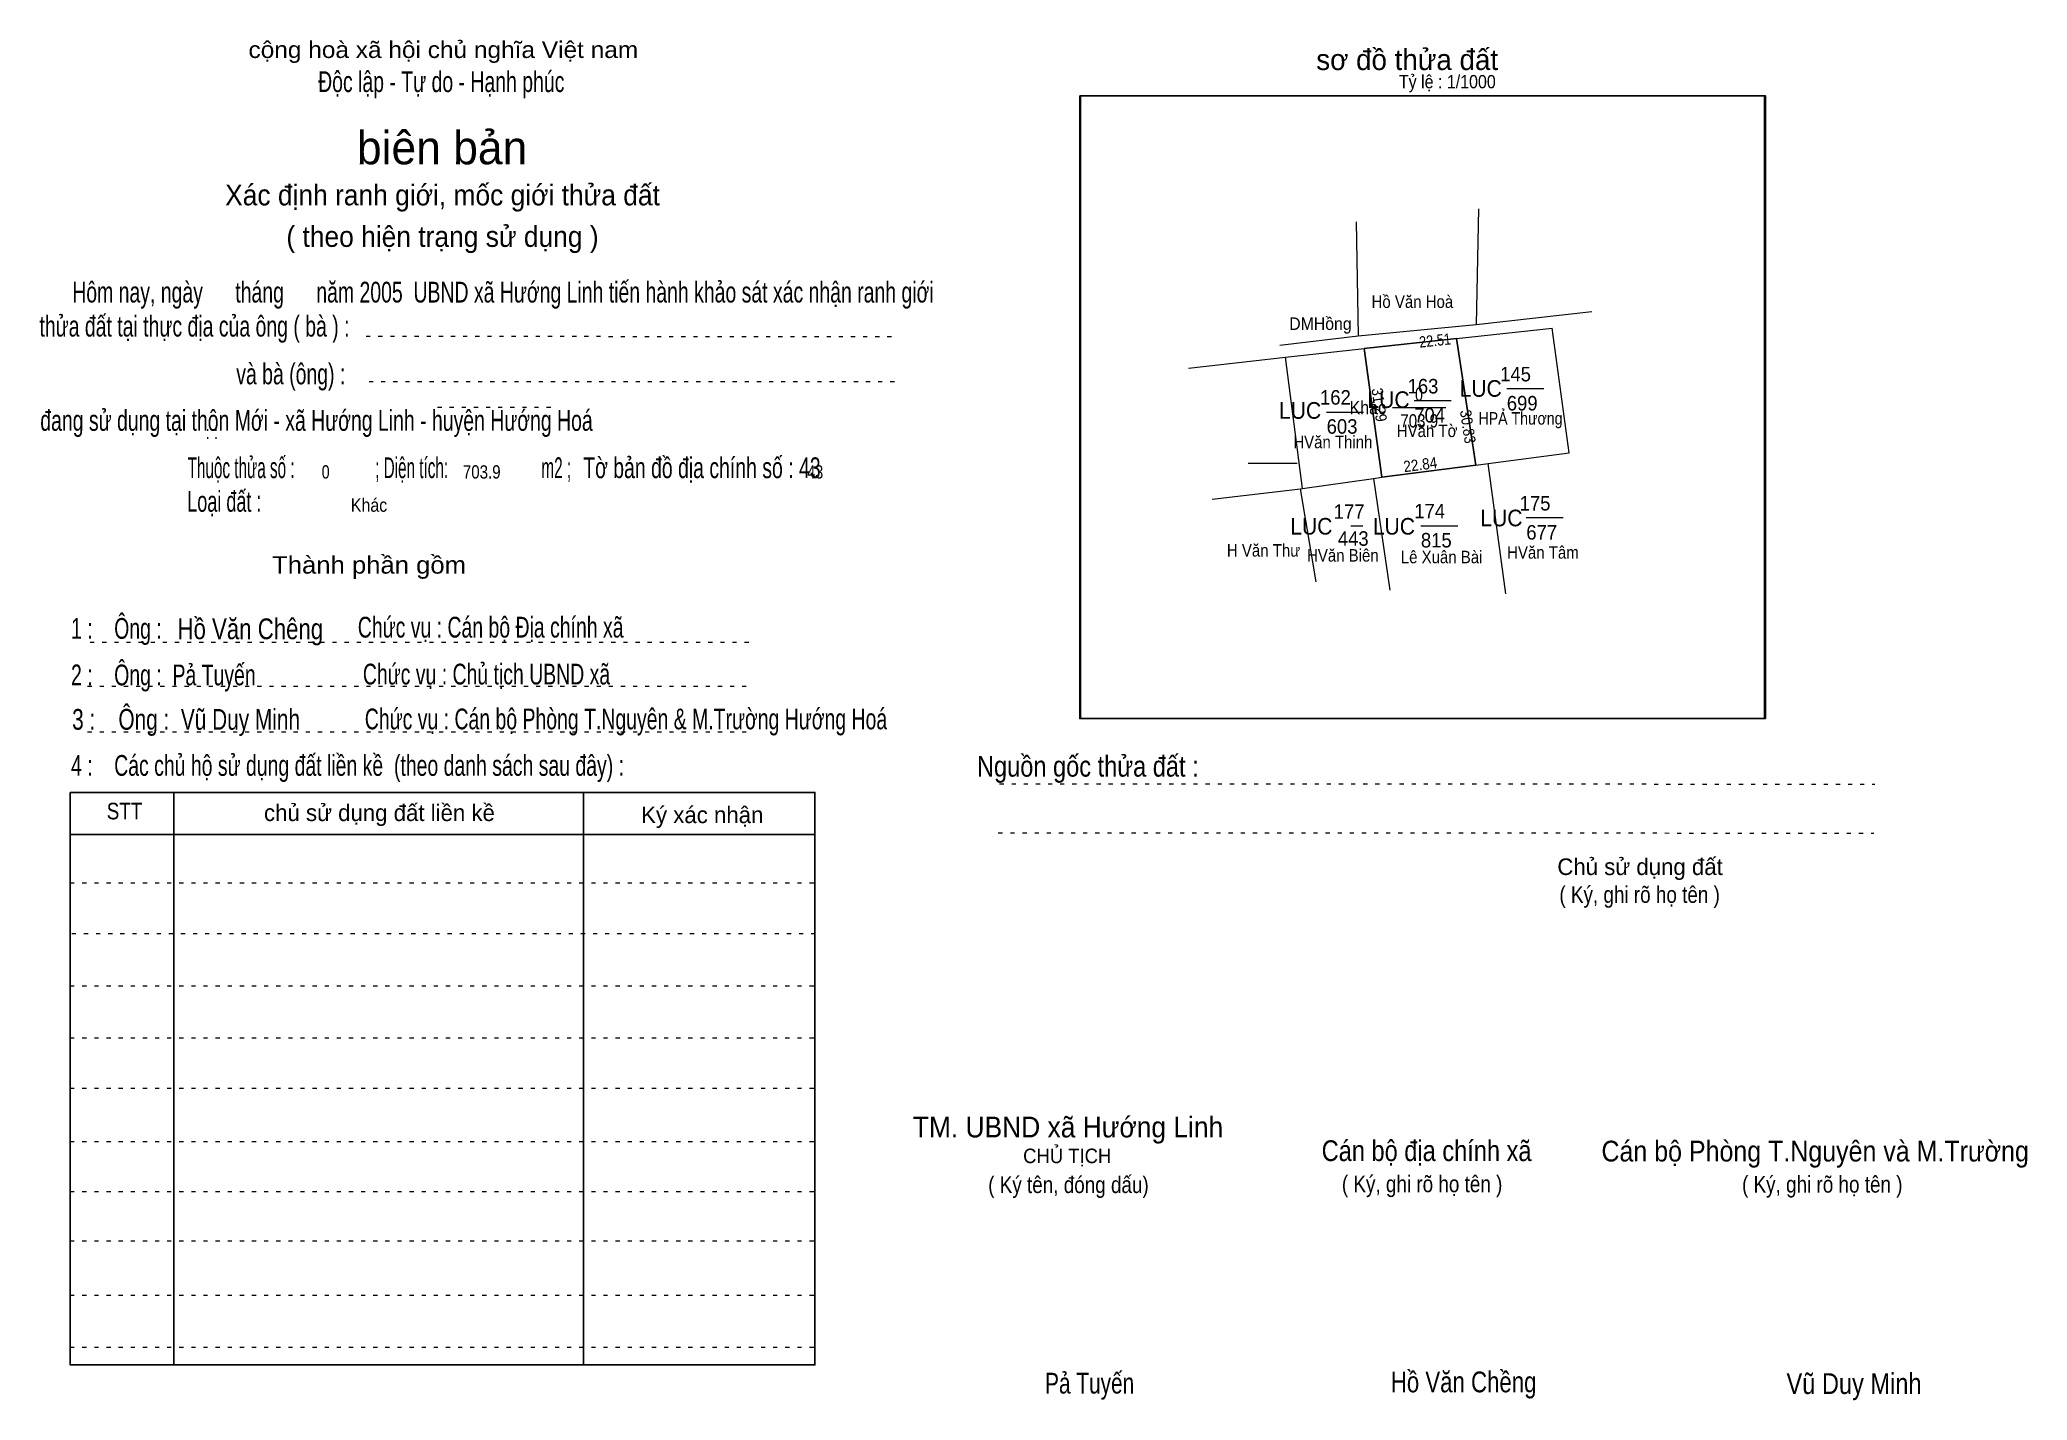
# Model space of a CAD drawing. Header units: centimetres. Extents: x -1.5 to 46.4, y -3.9 to 28.9.
import ezdxf
from ezdxf.enums import TextEntityAlignment as Align

# ---------------------------------------------------------------- set-up
doc = ezdxf.new("R2010")
doc.units = ezdxf.units.CM
doc.header["$LTSCALE"] = 0.16
doc.linetypes.add('DOTTED', pattern=[1.5, 0.3, -1.2])
for name, color, linetype, lineweight in [('15', 7, 'Continuous', 13), ('2', 7, 'Continuous', 25), ('22', 7, 'Continuous', 13), ('33', 7, 'Continuous', 13), ('5', 7, 'DOTTED', 13)]:
    doc.layers.add(name, color=color, linetype=linetype, lineweight=lineweight)
doc.layers.add('34', color=7, linetype='Continuous')
doc.layers.add('51', color=7, linetype='Continuous')

msp = doc.modelspace()

# ---------------------------------------------------------------- linework, layer by layer
at = {"layer": '15'}
for p, q in [((31.62, 20.18), (32.51, 20.18)), ((33.85, 20.47), (34.74, 20.47)), ((29.51, 19.9), (30.4, 19.9)), ((27.62, 18.67), (28.8, 18.67)), ((34.32, 17.36), (35.21, 17.36)), ((30.09, 17.16), (30.38, 17.16)), ((31.78, 17.16), (32.67, 17.16))]:
    msp.add_line(p, q, dxfattribs=at)
at = {"layer": '2'}
msp.add_lwpolyline([(23.56, 27.52), (40.06, 27.52), (40.06, 12.52), (23.56, 12.52)], close=True, dxfattribs=at)
at = {"layer": '22'}
for p, q in [((30.22, 24.48), (30.27, 21.74)), ((33.17, 24.8), (33.11, 22.01)), ((35.35, 18.92), (34.94, 21.92)), ((26.18, 20.96), (28.52, 21.22)), ((28.93, 18.06), (28.52, 21.22)), ((30.64, 18.3), (30.84, 18.33)), ((33.1, 18.62), (33.4, 18.66)), ((26.75, 17.8), (28.88, 18.05))]:
    msp.add_line(p, q, dxfattribs=at)
for points in [[(28.38, 21.51), (30.27, 21.74), (33.11, 22.01), (35.9, 22.32)], [(28.52, 21.22), (30.41, 21.43), (32.64, 21.67), (34.94, 21.92)], [(32.64, 21.67), (33.1, 18.62), (30.84, 18.33), (30.41, 21.43)], [(33.83, 15.52), (33.4, 18.66), (35.35, 18.92)], [(29.26, 15.81), (28.88, 18.05), (28.93, 18.06), (30.64, 18.3), (31.03, 15.61)]]:
    msp.add_lwpolyline(points, dxfattribs=at)
msp.add_lwpolyline([(30.84, 18.33), (33.1, 18.62), (32.64, 21.67), (30.41, 21.43)], close=True, dxfattribs=at)
at = {"layer": '33'}
msp.add_line((31.1, 20.01), (32.38, 20.01), dxfattribs=at)
at = {"layer": '5'}
for p, q in [((6.37, 21.73), (19.21, 21.72)), ((6.44, 20.64), (19.25, 20.64)), ((8.09, 20.02), (10.86, 20.02)), ((-0.28, 14.36), (15.72, 14.36)), ((-0.34, 13.3), (15.66, 13.3)), ((-0.34, 12.2), (15.66, 12.2)), ((21.63, 10.95), (42.72, 10.94)), ((21.6, 9.77), (42.69, 9.76)), ((-0.76, 8.56), (17.18, 8.56)), ((-0.72, 7.34), (17.22, 7.34)), ((-0.76, 6.08), (17.18, 6.08)), ((-0.76, 4.83), (17.18, 4.83)), ((-0.76, 3.62), (17.18, 3.62)), ((-0.76, 2.33), (17.18, 2.33)), ((-0.76, 1.13), (17.18, 1.13)), ((-0.76, -0.06), (17.18, -0.06)), ((-0.76, -1.37), (17.18, -1.37)), ((-0.76, -2.62), (17.18, -2.62))]:
    msp.add_line(p, q, dxfattribs=at)
at = {"layer": '5', "linetype": 'Continuous', "lineweight": 25}
for p, q in [((1.74, 10.74), (1.74, -3.05)), ((11.61, 10.74), (11.61, -3.05)), ((-0.76, 9.73), (17.18, 9.73))]:
    msp.add_line(p, q, dxfattribs=at)
for points in [[(23.58, 27.52), (40.08, 27.52), (40.08, 12.52), (23.58, 12.52)], [(-0.76, 10.74), (17.18, 10.74), (17.18, -3.05), (-0.76, -3.05)]]:
    msp.add_lwpolyline(points, close=True, dxfattribs=at)

# ---------------------------------------------------------------- texts
at = {"layer": '15', "width": 0.95}
for s, p in [('163', (31.46, 20.35)), ('145', (33.69, 20.64)), ('162', (29.35, 20.08)), ('699', (33.85, 19.94)), ('603', (29.51, 19.38)), ('704', (31.62, 19.65)), ('175', (34.16, 17.53)), ('177', (29.68, 17.33)), ('174', (31.62, 17.34)), ('443', (29.78, 16.68)), ('815', (31.78, 16.64)), ('677', (34.32, 16.83))]:
    msp.add_text(s, height=0.35, dxfattribs=at).set_placement(p)
at = {"layer": '22'}
for s, height, width, p in [('Hồ Văn Hoà', 0.3, 0.9, (31.575, 22.41)), ('DMHồng', 0.3, 0.95, (29.36, 21.88)), ('LUC', 0.4, 0.95, (33.22, 20.27)), ('LUC', 0.4, 0.95, (28.87, 19.74)), ('LUC', 0.4, 0.95, (31, 20)), ('HPẢ Thương', 0.3, 0.85, (34.18, 19.6)), ('HVăn Thinh', 0.3, 0.9, (29.66, 19.03)), ('HVăn Tờ', 0.3, 0.9, (31.93, 19.3)), ('LUC', 0.4, 0.95, (29.14, 16.95)), ('LUC', 0.4, 0.95, (31.13, 16.95)), ('LUC', 0.4, 0.95, (33.72, 17.15)), ('H Văn Thư', 0.3, 0.9, (27.99, 16.42)), ('HVăn Biên', 0.3, 0.9, (29.9, 16.3)), ('Lê Xuân Bài', 0.3, 0.9, (32.28, 16.26)), ('HVăn Tâm', 0.3, 0.9, (34.72, 16.37))]:
    msp.add_text(s, height=height, dxfattribs=dict(at, width=width)).set_placement(p, align=Align.CENTER)
at = {"layer": '33', "width": 0.9}
msp.add_text('Khác', height=0.32, dxfattribs=at).set_placement((30.94, 19.85), align=Align.RIGHT)
at = {"layer": '33'}
for s, width, p in [('0', 0.8, (31.735, 20.17)), ('703.9', 0.85, (31.74, 19.53))]:
    msp.add_text(s, height=0.32, dxfattribs=dict(at, width=width)).set_placement(p, align=Align.CENTER)
at = {"layer": '34'}
for s, width, p in [(': : ', 0.85, (2.5, 19.25)), ('0', 0.8, (5.3, 18.3)), ('703.9', 0.85, (8.7, 18.3)), ('43', 0.8, (17, 18.3)), ('Khác', 0.9, (6, 17.5))]:
    msp.add_text(s, height=0.32, dxfattribs=dict(at, width=width)).set_placement(p)
at = {"layer": '5'}
for s, height, width, p in [('cộng hoà xã hội chủ nghĩa Việt nam', 0.4, 1.1, (8.23, 28.43)), ('Độc lập - Tự do - Hạnh phúc', 0.5, 0.7, (8.18, 27.61)), ('Xác định ranh giới, mốc giới thửa đất', 0.5, 0.95, (8.21, 24.88)), ('( theo hiện trạng sử dụng )', 0.5, 0.95, (8.21, 23.88)), ('Thành phần gồm', 0.42, 1.1, (6.44, 16.01)), ('Hồ Văn Chêng', 0.5, 0.8, (3.58, 14.43)), ('Chức vụ : Cán bộ Địa chính xã', 0.5, 0.7, (9.37, 14.47)), ('Chức vụ : Chủ tịch UBND xã', 0.5, 0.7, (9.27, 13.34)), ('Chức vụ : Cán bộ Phòng T.Nguyên & M.Trường Hướng Hoá', 0.5, 0.7, (12.63, 12.26)), ('    Nguồn gốc thửa đất :', 0.5, 0.85, (23.44, 11.12)), ('( Ký, ghi rõ họ tên )', 0.4, 0.85, (37.05, 8.08)), ('CHỦ TỊCH', 0.35, 0.95, (23.26, 1.81)), ('( Ký tên, đóng dấu)', 0.4, 0.85, (23.29, 1.09)), ('( Ký, ghi rõ họ tên )', 0.4, 0.85, (31.81, 1.11)), ('( Ký, ghi rõ họ tên )', 0.4, 0.85, (41.45, 1.1)), ('Pả Tuyến', 0.5, 0.75, (23.8, -3.74)), ('Hồ Văn Chềng', 0.5, 0.8, (32.81, -3.71)), ('Vũ Duy Minh', 0.5, 0.85, (42.215, -3.75))]:
    msp.add_text(s, height=height, dxfattribs=dict(at, width=width)).set_placement(p, align=Align.CENTER)
msp.add_text('sơ đồ thửa đất', height=0.5, dxfattribs=at).set_placement((29.26, 28.14))
for s, height, p in [('biên bản', 0.8, (8.2, 25.87)), ('      chủ sử dụng đất liền kề', 0.4, (6.245, 10.05)), ('   Ký xác nhận', 0.4, (14.245, 10)), ('Chủ sử dụng đất', 0.4, (37.06, 8.75))]:
    msp.add_text(s, height=height, dxfattribs=at).set_placement(p, align=Align.CENTER)
for s, height, width, p in [('   Hôm nay, ngày      tháng      năm 2005  UBND xã Hướng Linh tiến hành khảo sát xác nhận ranh giới ', 0.5, 0.7, (-1.1, 22.54)), ('thửa đất tại thực địa của ông ( bà ) :                                       ', 0.5, 0.7, (-1.5, 21.72)), ('                                     và bà (ông) :', 0.5, 0.7, (-1.57, 20.57)), (' đang sử dụng tại thôn Mới - xã Hướng Linh - huyện Hướng Hoá', 0.5, 0.7, (-1.61, 19.45)), ('Thuộc thửa số :                   ; Diện tích:                      m2 ;                                            ', 0.5, 0.55, (2.07, 18.31)), ('Tờ bản đồ địa chính số : 43', 0.5, 0.7, (11.6, 18.31)), ('Loại đất :  ', 0.5, 0.65, (2.06, 17.5)), ('    1 :    Ông :                                                        ', 0.5, 0.7, (-1.26, 14.44)), ('    2 :    Ông :  Pả Tuyến', 0.5, 0.7, (-1.26, 13.32)), ('    3 :    Ông :  Vũ Duy Minh', 0.5, 0.75, (-1.27, 12.25)), ('    4 :    Các chủ hộ sử dụng đất liền kề  (theo danh sách sau đây) :', 0.5, 0.7, (-1.26, 11.14)), ('STT', 0.4, 0.85, (0.12, 10.09)), ('TM. UBND xã Hướng Linh', 0.5, 0.95, (19.54, 2.43)), ('Cán bộ địa chính xã  ', 0.5, 0.85, (29.39, 1.86)), ('Cán bộ Phòng T.Nguyên và M.Trường', 0.5, 0.9, (36.13, 1.85))]:
    msp.add_text(s, height=height, dxfattribs=dict(at, width=width)).set_placement(p)
at = {"layer": '51', "width": 0.9}
msp.add_text('Tỷ lệ : 1/1000', height=0.32, dxfattribs=at).set_placement((31.25, 27.7))
at = {"layer": '51'}
for s, rotation, width, p in [('22.51', 6.121, 0.85, (32.136, 21.492)), ('31.29', 277.861, 0.9, (30.645, 20.058)), ('30.83', 278.488, 0.9, (32.78, 19.53)), ('22.84', 7.321, 0.9, (31.783, 18.503))]:
    msp.add_text(s, height=0.27, rotation=rotation, dxfattribs=dict(at, width=width)).set_placement(p, align=Align.CENTER)

doc.saveas('drawing.dxf')
